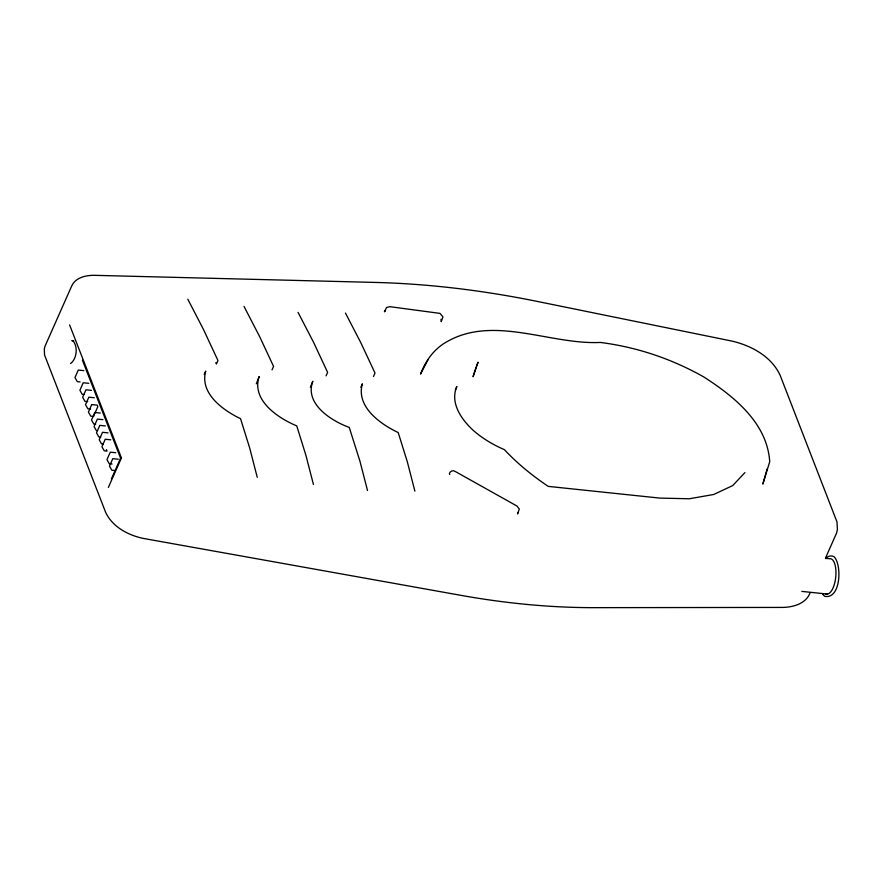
<?xml version="1.0" encoding="UTF-8"?>
<svg xmlns="http://www.w3.org/2000/svg" width="883" height="883" viewBox="0 0 883 883"><rect width="100%" height="100%" fill="white"/><g stroke="black" fill="none" stroke-linecap="round" stroke-linejoin="round"><path stroke-width="1.32" d="M441.036 319.26L441.213 321.688L442.979 316.842L439.922 313.377L389.811 306.677L386.588 307.494L384.381 311.776L385.54 310.65M517.736 513.487L517.769 512.537M767.117 468.994L762.846 484.105L769.722 461.743C767.261 422.946 734.016 396.39 703.74 376.92C671.831 358.884 636.764 347.052 600.385 342.449C548.674 344.944 490.286 312.924 442.604 344.381C432.03 351.765 425.12 362.196 420.529 374.083L428.045 359.701M476.18 366.898L473.045 376.721L478.111 362.196L476.577 365.672M256.302 383.84L259.161 376.544C251.202 400.165 277.968 418.089 296.754 425.893L305.915 455.341L313.454 484.524M310.341 387.107L312.836 381.257C304.304 403.752 331.18 420.849 349.238 427.405L359.977 461.312L367.505 490.506M111.368 478.994L120.596 458.167L82.395 360.187M108.366 487.427L121.446 457.913L69.591 324.911M204.194 374.558L205.739 371.092C199.47 393.376 223.035 410.319 240.551 418.685L249.723 448.134L257.251 477.328M272.019 369.878L273.553 366.401L259.569 336.445L244.006 306.412M326.07 375.849L327.615 372.383L313.62 342.427L298.068 312.394M360.827 387.262L362.361 383.785C355.838 406.677 380.198 424.039 398.2 432.549L407.372 461.986L414.9 491.18M373.465 376.522L375.01 373.056L361.015 343.101L345.463 313.068M455.319 389.999L456.864 386.522C449.48 403.365 462.206 420.573 474.337 431.334C483.332 438.961 493.531 445.01 504.37 449.624C517.438 463.619 532.361 475.694 548.222 486.378L659.844 498.1L689.358 498.763L713.795 494.469L732.747 485.551L744.91 472.604M517.548 513.906L519.314 509.061L516.93 506.014L455.385 471.555C452.339 468.84 448.1 473.266 449.712 474.524M825.528 557.99L836.576 533.067L837.415 529.59L836.996 521.963L780.153 375.33C771.455 356.401 751.201 345.496 731.654 341.026L537.46 301.456C484.182 290.639 430.032 283.851 375.672 282.439L94.867 275.341C86.126 275.11 75.232 277.439 71.523 286.401L45.011 346.213L44.293 348.984L44.569 355.054L105.607 512.261C112.395 526.963 128.3 535.33 143.565 538.464L461.125 595.385C504.899 603.199 549.325 607.67 593.806 607.659L781.587 607.427C792.437 607.46 805.771 604.093 810.064 592.89M825.76 558.685C827.647 555.937 831.179 555.197 834.082 556.698C842.183 564.888 840.771 599.789 824.623 596.29L822.757 594.27M70.552 363.553C76.931 358.906 78.101 346.853 73.068 340.849L71.854 340.683L73.764 340.882M83.797 370.628L78.278 370.054L74.956 377.549L77.285 381.633L80.044 381.92M88.73 383.332L83.223 382.758L79.9 390.253L82.218 394.326L84.062 394.524M91.479 390.385L85.971 389.8L82.649 397.306L84.967 401.379L87.726 401.666M94.36 397.769L88.841 397.195L85.519 404.69L87.847 408.763L90.607 409.05M100.331 413.067L94.812 412.493L91.49 419.988L93.819 424.072L95.662 424.259M102.903 419.668L97.384 419.083L94.062 426.577L96.39 430.661M105.342 425.937L99.823 425.352L96.501 432.858L98.83 436.93L100.673 437.118M108.046 432.88L102.538 432.295L99.216 439.789L101.534 443.873L103.377 444.061M110.761 439.822L105.243 439.237L101.92 446.743L104.249 450.816L107.009 451.103L106.424 449.602M115.794 452.736L110.276 452.162L106.953 459.657L109.282 463.73L112.042 464.028M118.322 459.226L112.803 458.652L109.481 466.147L111.81 470.22L114.569 470.507M825.45 558.299L829.512 558.729A17.803 7.274 -84 0 1 835.704 577.427A17.803 7.274 -84 0 1 825.605 593.817M801.797 591.389L827.492 594.082M187.803 299.216L203.366 329.249L217.35 359.193L217.935 360.562L216.401 364.028L215.816 362.67M91.733 404.591L88.41 412.085L90.739 416.158L93.488 416.456L97.825 406.666L97.24 405.165L91.733 404.591"/></g></svg>
